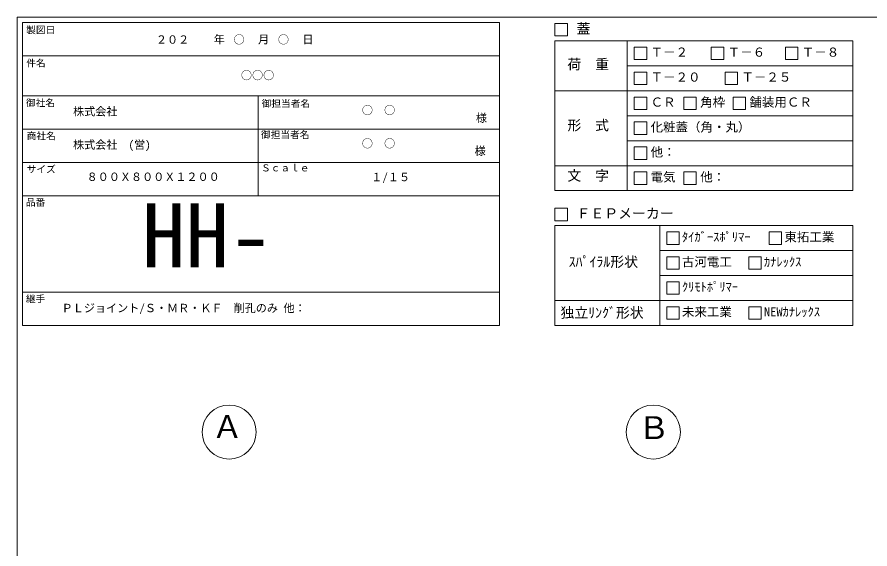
# Model space of a CAD drawing. Units: millimetres, scale not verified. Extents: x -4890 to 18490, y -2269 to 2269.
# Drawn here: x -1230 to 1847, y 351 to 2269 of the extents above; entities that cross this region are included whole.
import ezdxf
from ezdxf.enums import TextEntityAlignment as Align

# ---------------------------------------------------------------- set-up
doc = ezdxf.new("R2010")
doc.units = ezdxf.units.MM
doc.header["$LTSCALE"] = 10
for name, color, linetype, lineweight in [('0-2_waku', 7, 'Continuous', 18), ('0-3_gaikei', 7, 'Continuous', 18), ('0-E_文字１', 7, 'Continuous', 18), ('1-5_文字２', 7, 'Continuous', 5)]:
    doc.layers.add(name, color=color, linetype=linetype, lineweight=lineweight)
doc.styles.add('ＭＳ ゴシック', font='')
doc.styles.get('ＭＳ ゴシック').set_extended_font_data('MS Gothic')

msp = doc.modelspace()

# ---------------------------------------------------------------- linework, layer by layer
at = {"layer": '0-2_waku'}
for p, q in [((-1229.68, 2269.06), (-1229.68, -2005.94)), ((-1229.68, 2269.06), (-1229.68, -2005.94)), ((-1229.68, 2269.06), (4890.32, 2269.06)), ((-1209.68, 2249.06), (-1209.68, 1157.06)), ((-1209.68, 2249.06), (510.32, 2249.06)), ((-1209.68, 2249.06), (-1209.68, 1157.06)), ((-1209.68, 2249.06), (510.32, 2249.06)), ((-1209.68, 2249.06), (-1209.68, 1157.06)), ((510.32, 2249.06), (510.32, 1157.06)), ((710.32, 2183.28), (1785.32, 2183.28)), ((710.32, 2183.28), (710.32, 1643.28)), ((970.98, 2183.28), (970.98, 1643.28)), ((1785.32, 2183.28), (1785.32, 1643.28)), ((-1209.68, 2129.06), (510.32, 2129.06)), ((-1209.68, 2129.06), (510.32, 2129.06)), ((-1209.68, 2129.06), (510.32, 2129.06)), ((-1209.68, 2129.06), (510.32, 2129.06)), ((970.98, 2093.28), (1785.32, 2093.28)), ((710.32, 2003.28), (1785.32, 2003.28)), ((-1209.68, 1985.06), (510.32, 1985.06)), ((-1209.68, 1985.06), (510.32, 1985.06)), ((-359.68, 1985.06), (-359.68, 1625.06)), ((970.98, 1913.28), (1785.32, 1913.28)), ((-1209.68, 1865.06), (510.32, 1865.06)), ((970.98, 1823.28), (1785.32, 1823.28)), ((-1209.68, 1745.06), (510.32, 1745.06)), ((710.32, 1733.28), (1785.32, 1733.28)), ((710.32, 1643.28), (1785.32, 1643.28)), ((-1209.68, 1625.06), (510.32, 1625.06)), ((710.32, 1517.06), (1785.32, 1517.06)), ((710.32, 1517.06), (710.32, 1157.06)), ((1088.13, 1517.06), (1088.13, 1157.06)), ((1785.32, 1517.06), (1785.32, 1157.06)), ((1088.13, 1427.06), (1785.32, 1427.06)), ((1088.13, 1337.06), (1785.32, 1337.06)), ((-1209.68, 1277.06), (510.32, 1277.06)), ((710.32, 1247.06), (1785.32, 1247.06)), ((-1209.68, 1157.06), (510.32, 1157.06)), ((710.32, 1157.06), (1785.32, 1157.06)), ((710.32, 1157.06), (1785.32, 1157.06))]:
    msp.add_line(p, q, dxfattribs=at)
at = {"layer": '0-3_gaikei'}
for centre in [(-464.68, 772.81), (1065.32, 772.81)]:
    msp.add_circle(centre, 97.5, dxfattribs=at)
at = {"layer": '0-E_文字１'}
for p, q in [((710.32, 2246.09), (710.32, 2201.09)), ((710.32, 2201.09), (755.32, 2201.09)), ((996.28, 2160.78), (1041.28, 2160.78)), ((996.28, 2160.78), (996.28, 2115.78)), ((996.28, 2160.78), (996.28, 2115.78)), ((996.28, 2160.78), (1041.28, 2160.78)), ((996.28, 2160.78), (996.28, 2115.78)), ((996.28, 2160.78), (1041.28, 2160.78)), ((1041.28, 2160.78), (1041.28, 2115.78)), ((1041.28, 2160.78), (1041.28, 2115.78)), ((1041.28, 2160.78), (1041.28, 2115.78)), ((1274.37, 2160.78), (1319.37, 2160.78)), ((1274.37, 2160.78), (1274.37, 2115.78)), ((1319.37, 2160.78), (1319.37, 2115.78)), ((1541.57, 2160.78), (1586.57, 2160.78)), ((1541.57, 2160.78), (1541.57, 2115.78)), ((1586.57, 2160.78), (1586.57, 2115.78)), ((996.28, 2115.78), (1041.28, 2115.78)), ((996.28, 2115.78), (1041.28, 2115.78)), ((996.28, 2115.78), (1041.28, 2115.78)), ((1274.37, 2115.78), (1319.37, 2115.78)), ((1541.57, 2115.78), (1586.57, 2115.78)), ((996.28, 2070.78), (1041.28, 2070.78)), ((996.28, 2070.78), (996.28, 2025.78)), ((1041.28, 2070.78), (1041.28, 2025.78)), ((1323.77, 2070.78), (1368.77, 2070.78)), ((1323.77, 2070.78), (1323.77, 2025.78)), ((1368.77, 2070.78), (1368.77, 2025.78)), ((996.28, 2025.78), (1041.28, 2025.78)), ((1323.77, 2025.78), (1368.77, 2025.78)), ((996.28, 1980.78), (1041.28, 1980.78)), ((996.28, 1980.78), (996.28, 1935.78)), ((996.28, 1980.78), (996.28, 1935.78)), ((1041.28, 1980.78), (1041.28, 1935.78)), ((1041.28, 1980.78), (1041.28, 1935.78)), ((1175.28, 1980.78), (1220.28, 1980.78)), ((1175.28, 1980.78), (1175.28, 1935.78)), ((1220.28, 1980.78), (1220.28, 1935.78)), ((1352.79, 1980.78), (1397.79, 1980.78)), ((1352.79, 1980.78), (1352.79, 1935.78)), ((1397.79, 1980.78), (1397.79, 1935.78)), ((996.28, 1935.78), (1041.28, 1935.78)), ((996.28, 1935.78), (1041.28, 1935.78)), ((1175.28, 1935.78), (1220.28, 1935.78)), ((1352.79, 1935.78), (1397.79, 1935.78)), ((996.28, 1890.78), (996.28, 1845.78)), ((1041.28, 1890.78), (1041.28, 1845.78)), ((996.28, 1845.78), (1041.28, 1845.78)), ((996.28, 1800.78), (1041.28, 1800.78)), ((996.28, 1800.78), (996.28, 1755.78)), ((996.28, 1800.78), (996.28, 1755.78)), ((1041.28, 1800.78), (1041.28, 1755.78)), ((1041.28, 1800.78), (1041.28, 1755.78)), ((996.28, 1755.78), (1041.28, 1755.78)), ((996.28, 1755.78), (1041.28, 1755.78)), ((996.28, 1710.78), (996.28, 1665.78)), ((1175.28, 1710.78), (1175.28, 1665.78)), ((996.28, 1665.78), (1041.28, 1665.78)), ((1175.28, 1665.78), (1220.28, 1665.78)), ((710.32, 1579.87), (710.32, 1534.87)), ((710.32, 1534.87), (755.32, 1534.87)), ((1113.43, 1494.56), (1113.43, 1449.56)), ((1483.02, 1494.56), (1528.02, 1494.56)), ((1483.02, 1494.56), (1483.02, 1449.56)), ((1483.02, 1494.56), (1528.02, 1494.56)), ((1483.02, 1494.56), (1483.02, 1449.56)), ((1483.02, 1494.56), (1528.02, 1494.56)), ((1483.02, 1494.56), (1483.02, 1449.56)), ((1528.02, 1494.56), (1528.02, 1449.56)), ((1528.02, 1494.56), (1528.02, 1449.56)), ((1528.02, 1494.56), (1528.02, 1449.56)), ((1113.43, 1449.56), (1158.43, 1449.56)), ((1483.02, 1449.56), (1528.02, 1449.56)), ((1483.02, 1449.56), (1528.02, 1449.56)), ((1483.02, 1449.56), (1528.02, 1449.56)), ((1113.43, 1404.56), (1158.43, 1404.56)), ((1113.43, 1404.56), (1113.43, 1359.56)), ((1158.43, 1404.56), (1158.43, 1359.56)), ((1409.34, 1404.56), (1409.34, 1359.56)), ((1113.43, 1359.56), (1158.43, 1359.56)), ((1409.34, 1359.56), (1454.34, 1359.56)), ((1113.43, 1314.56), (1113.43, 1269.56)), ((1113.43, 1269.56), (1158.43, 1269.56)), ((1113.43, 1224.56), (1158.43, 1224.56)), ((1113.43, 1224.56), (1113.43, 1179.56)), ((1158.43, 1224.56), (1158.43, 1179.56)), ((1409.34, 1224.56), (1454.34, 1224.56)), ((1409.34, 1224.56), (1409.34, 1179.56)), ((1454.34, 1224.56), (1454.34, 1179.56)), ((1113.43, 1179.56), (1158.43, 1179.56)), ((1409.34, 1179.56), (1454.34, 1179.56))]:
    msp.add_line(p, q, dxfattribs=at)
for points in [[(710.32, 2246.09), (755.32, 2246.09), (755.32, 2201.09)], [(710.32, 2246.09), (755.32, 2246.09), (755.32, 2201.09)], [(996.28, 1980.78), (1041.28, 1980.78), (1041.28, 1935.78)], [(996.28, 1980.78), (996.28, 1935.78), (1041.28, 1935.78)], [(996.28, 1890.78), (1041.28, 1890.78), (1041.28, 1845.78)], [(996.28, 1800.78), (1041.28, 1800.78), (1041.28, 1755.78)], [(996.28, 1800.78), (996.28, 1755.78), (1041.28, 1755.78)], [(996.28, 1710.78), (1041.28, 1710.78), (1041.28, 1665.78)], [(1175.28, 1710.78), (1220.28, 1710.78), (1220.28, 1665.78)], [(710.32, 1579.87), (755.32, 1579.87), (755.32, 1534.87)], [(1113.43, 1494.56), (1158.43, 1494.56), (1158.43, 1449.56)], [(1409.34, 1404.56), (1454.34, 1404.56), (1454.34, 1359.56)], [(1113.43, 1314.56), (1158.43, 1314.56), (1158.43, 1269.56)]]:
    msp.add_lwpolyline(points, dxfattribs=at)

# ---------------------------------------------------------------- texts
at = {"layer": '0-E_文字１', "style": 'ＭＳ ゴシック'}
for s, height, p in [('蓋', 36.66, (788.4, 2198.17)), ('製図日', 24.93, (-1196.41, 2202.61)), ('\u3000\u3000年\u3000\u3000\u3000月\u3000\u3000\u3000日', 29.33, (-600.37, 2165)), ('Ｔ－２', 32.99, (1055.43, 2116.26)), ('Ｔ－６', 32.99, (1333.51, 2116.26)), ('Ｔ－８', 32.99, (1600.72, 2116.26)), ('件名', 24.93, (-1196.41, 2082.61)), ('荷\u3000重', 36.66, (755.28, 2069.48)), ('Ｔ－２０', 32.99, (1055.43, 2026.26)), ('Ｔ－２５', 32.99, (1382.91, 2026.26)), ('御社名', 24.93, (-1197.39, 1939.6)), ('御担当者名', 24.93, (-347.48, 1937.39)), ('御担当者名', 24.93, (-347.48, 1937.39)), ('ＣＲ', 32.99, (1055.43, 1936.26)), ('角枠', 32.99, (1234.42, 1936.26)), ('舗装用ＣＲ', 32.99, (1411.93, 1936.26)), ('様', 29.33, (425.27, 1881.89)), ('形\u3000式', 36.66, (755.28, 1849.51)), ('化粧蓋（角・丸）', 32.99, (1055.43, 1846.26)), ('商社名', 24.93, (-1194.78, 1820.56)), ('御担当者名', 24.93, (-349.69, 1825.08)), ('様', 29.33, (420.78, 1762.97)), ('他：', 32.99, (1055.43, 1756.26)), ('サイズ', 24.93, (-1194.78, 1700.56)), ('Ｓｃａｌｅ', 24.93, (-349.69, 1705.08)), ('８００Ｘ８００Ｘ１２００', 29.33, (-978.74, 1669.52)), ('１/１５', 29.33, (47.86, 1668.57)), ('文\u3000字', 36.66, (755.28, 1668.03)), ('電気', 32.99, (1055.43, 1666.26)), ('他：', 32.99, (1234.42, 1666.26)), ('品番', 24.93, (-1197.78, 1580.92)), ('HH-', 230.9, (-778.95, 1296.89)), ('ＦＥＰメーカー', 36.66, (788.4, 1531.95)), ('ﾀｲｶﾞｰｽﾎﾟﾘﾏｰ', 32.99, (1168.4, 1450.04)), ('東拓工業', 32.99, (1537.99, 1450.04)), ('ｽﾊﾟｲﾗﾙ形状', 36.66, (759.93, 1357.4)), ('古河電工', 32.99, (1168.4, 1360.04)), ('ｶﾅﾚｯｸｽ', 32.99, (1464.31, 1360.04)), ('ｸﾘﾓﾄﾎﾟﾘﾏｰ', 32.99, (1168.4, 1270.04)), ('継手', 24.93, (-1197.78, 1232.92)), ('ＰＬジョイント/Ｓ・ＭＲ・ＫＦ\u3000削孔のみ 他：', 29.33, (-1068.69, 1196.26)), ('独立ﾘﾝｸﾞ形状', 36.66, (730.4, 1173.92)), ('未来工業', 32.99, (1168.4, 1180.04)), ('NEWｶﾅﾚｯｸｽ', 32.99, (1464.31, 1180.04)), ('Ａ', 82.48, (-527.47, 726.4)), ('Ｂ', 82.48, (1011.09, 722.69))]:
    msp.add_text(s, height=height, dxfattribs=at).set_placement(p, align=Align.BOTTOM_LEFT)
at = {"layer": '1-5_文字２', "style": 'ＭＳ ゴシック'}
for s, p in [('\u3000\u3000２０２\u3000\u3000\u3000\u3000○\u3000\u3000\u3000○', (-808.85, 2164.22)), ('○○○', (-422.17, 2035.4)), ('株式会社', (-1027.68, 1905.14)), ('○\u3000○', (14.1, 1909.52)), ('株式会社\u3000(営)', (-1027.68, 1785.14)), ('○\u3000○', (14.1, 1789.52))]:
    msp.add_text(s, height=29.33, dxfattribs=at).set_placement(p, align=Align.BOTTOM_LEFT)

doc.saveas('drawing.dxf')
